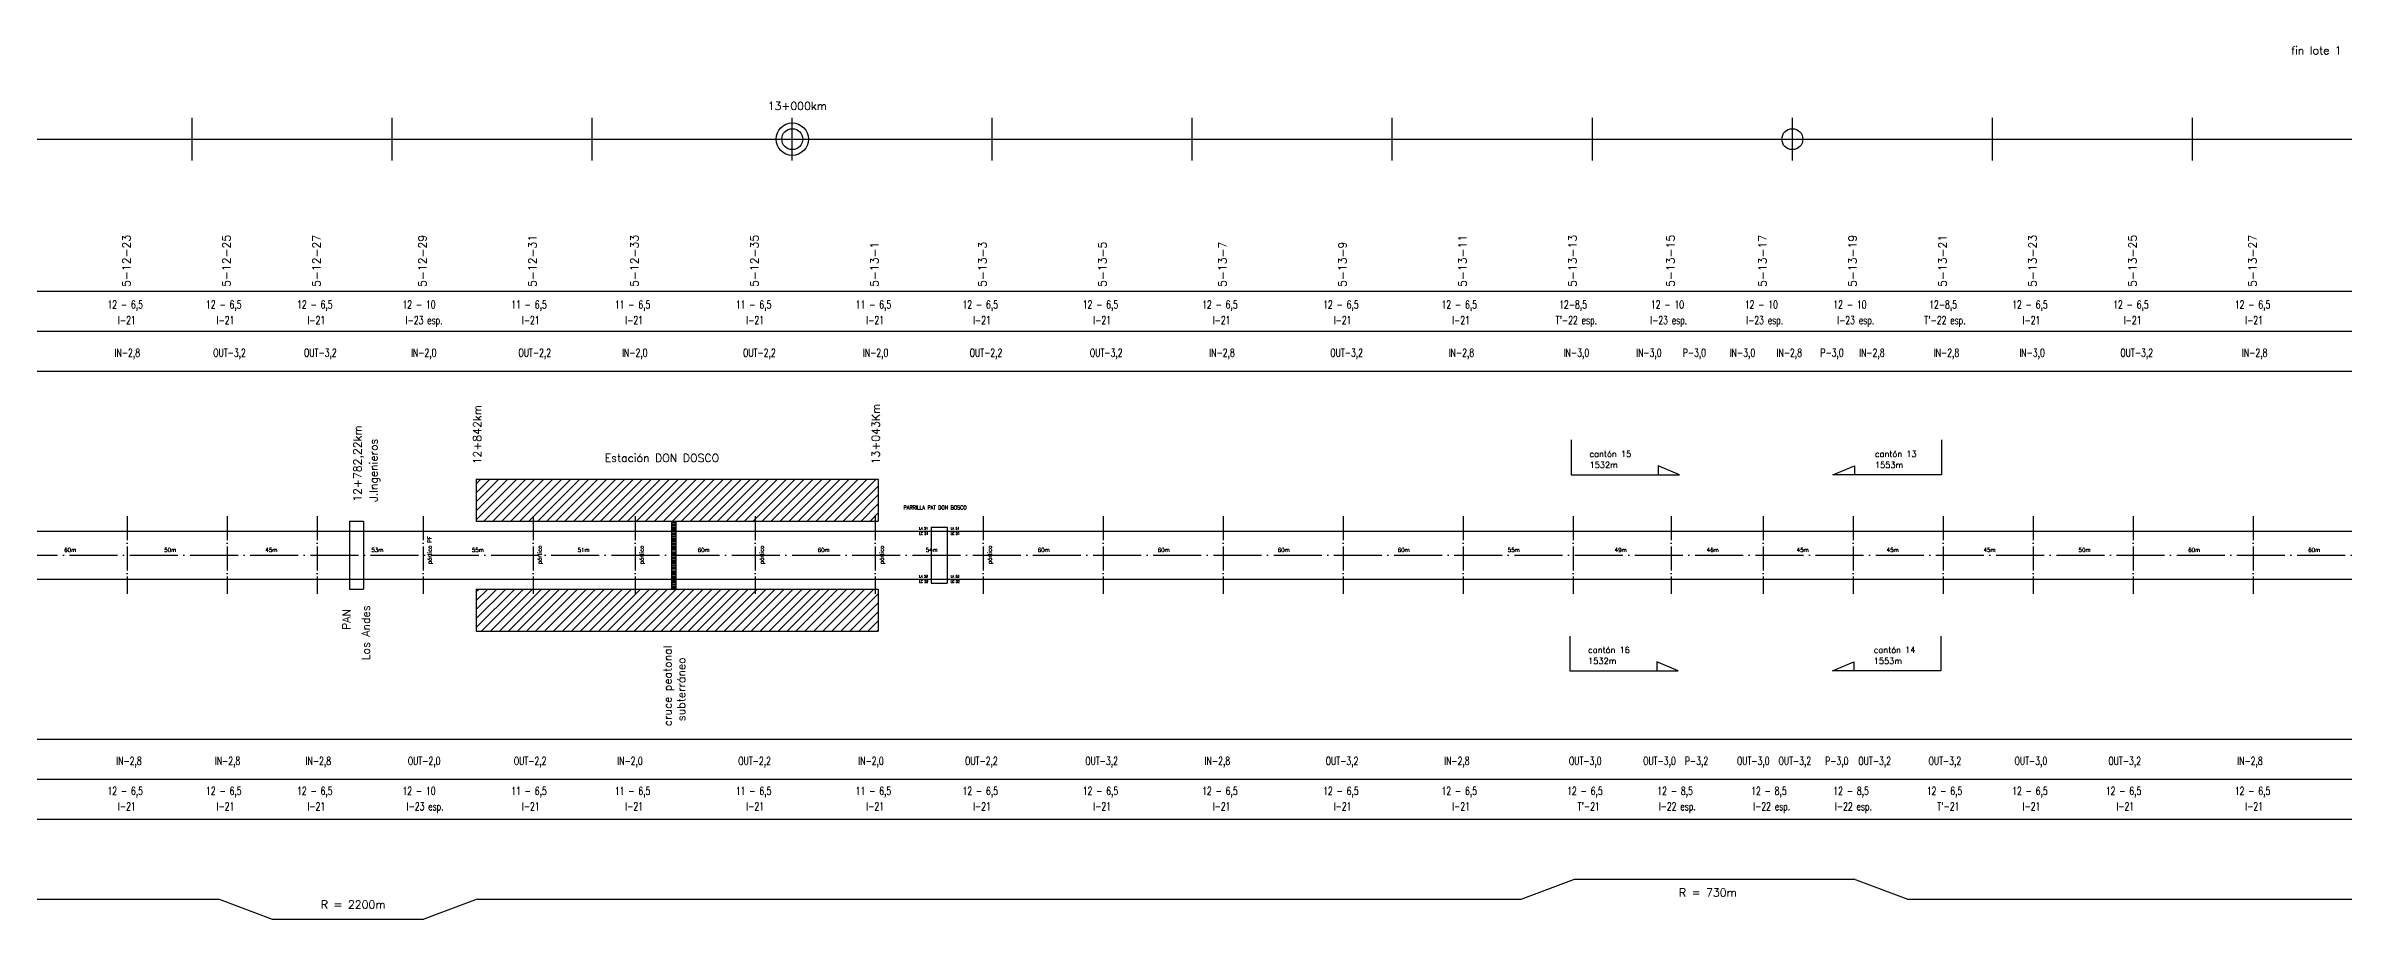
# Model space of a CAD drawing. Header units: millimetres. Extents: x 56 to 21898, y 145 to 1565.
# Drawn here: x 8695 to 9844, y 145 to 582 of the extents above; entities that cross this region are included whole.
import ezdxf

# ---------------------------------------------------------------- set-up
doc = ezdxf.new("R2010")
doc.units = ezdxf.units.MM
doc.linetypes.add('ACAD_ISO04W100', pattern=[30, 24, -3, 0, -3])
for name, color, linetype in [('catenaria via ascendente', 7, 'Continuous'), ('catenaria vía descendente', 7, 'Continuous'), ('Eje de entrevías', 1, 'Continuous'), ('longitud vano', 7, 'Continuous'), ('Nº de poste', 6, 'Continuous'), ('progresivas', 4, 'Continuous'), ('TEXTOS', 3, 'Continuous')]:
    doc.layers.add(name, color=color, linetype=linetype)
doc.styles.add('STYLE1', font='romans.shx')
doc.linetypes.add('ZIGZAG', pattern='A,0.00254,-5.08,[131,ltypeshp.shx,S=5.08,R=0,X=-5.08,Y=0],-10.16,[131,ltypeshp.shx,S=5.08,R=180,X=5.08,Y=0],-5.08', length=20.32254)
pattern_1 = [(45, (-171.9055, -722.557), (-2.245064, 2.245064), [])]

msp = doc.modelspace()

# ---------------------------------------------------------------- hatches: boundary and pattern name
h = msp.add_hatch()
h.set_pattern_fill('ANSI31', color=8, style=0)
h.set_pattern_definition(pattern_1)
h.paths.add_polyline_path([(9111.2, 365), (8910.2, 365), (8910.2, 344), (9111.2, 344)])
h = msp.add_hatch()
h.set_pattern_fill('CLAY', color=256, scale=0.5, style=0)
h.set_pattern_definition([(0, (-171.9055, -722.5569), (0, 2.38125), []), (0, (-171.9055, -722.16), (0, 2.38125), []), (0, (-171.9055, -721.763), (0, 2.38125), []), (0, (-171.9055, -720.9694), (0, 2.38125), [2.38125, -1.5875])])
h.paths.add_polyline_path([(9010, 344), (9010, 310), (9008, 310), (9008, 344)])
h = msp.add_hatch()
h.set_pattern_fill('ANSI31', color=8, style=0)
h.set_pattern_definition(pattern_1)
h.paths.add_polyline_path([(9111.2, 310), (8910.2, 310), (8910.2, 289), (9111.2, 289)])

# ---------------------------------------------------------------- linework, layer by layer
for p, q in [((8768.2, 524.4), (8768.2, 545.6)), ((8868.2, 524.4), (8868.2, 545.6)), ((8968.2, 524.4), (8968.2, 545.6)), ((9068.2, 524.4), (9068.2, 545.6)), ((9168.2, 524.4), (9168.2, 545.6)), ((9268.2, 524.4), (9268.2, 545.6)), ((9368.2, 524.4), (9368.2, 545.6)), ((9468.2, 524.4), (9468.2, 545.6)), ((9568.2, 524.4), (9568.2, 545.6)), ((9668.2, 524.4), (9668.2, 545.6)), ((9768.2, 524.4), (9768.2, 545.6)), ((68.2, 535), (21897.6, 535)), ((68.2, 459), (21897.6, 459)), ((68.2, 439), (21897.6, 439)), ((68.2, 419), (21897.6, 419)), ((9457.6, 384.6), (9457.6, 367.1)), ((9642.7, 384.6), (9642.7, 367.1)), ((9511.8, 367.1), (9501.1, 371.7)), ((9501.1, 371.7), (9501.1, 367.1)), ((9588.5, 367.1), (9599.2, 371.7)), ((9599.2, 371.7), (9599.2, 367.1)), ((8910.2, 365), (8910.2, 344)), ((9111.2, 365), (9111.2, 344)), ((9457.6, 367.1), (9511.8, 367.1)), ((9642.7, 367.1), (9588.5, 367.1)), ((8785.6, 346.5), (8785.6, 346.5)), ((8785.6, 346.5), (8785.6, 346.5)), ((8846.9, 344), (8853.9, 344)), ((8846.9, 344), (8846.9, 310)), ((8853.9, 344), (8853.9, 310)), ((8846.9, 310), (8853.9, 310)), ((8910.2, 310), (8910.2, 289)), ((9111.2, 310), (9111.2, 289)), ((9456.9, 286.5), (9456.9, 269.1)), ((9642.5, 286.5), (9642.5, 269.1)), ((9456.9, 269.1), (9511.1, 269.1)), ((9511.1, 269.1), (9500.4, 273.7)), ((9500.4, 273.7), (9500.4, 269.1)), ((9588.3, 269.1), (9599, 273.7)), ((9642.5, 269.1), (9588.3, 269.1)), ((9599, 273.7), (9599, 269.1)), ((68.2, 235), (21897.6, 235)), ((68.2, 215), (21897.6, 215)), ((68.2, 195), (21897.6, 195)), ((9432.7, 155), (9459.3, 165)), ((9459.3, 165), (9599, 165)), ((9625.6, 155), (9599, 165)), ((8179.6, 155), (8781.6, 155)), ((8781.6, 155), (8808.2, 145)), ((8910.6, 155), (8884, 145)), ((8910.6, 155), (9432.7, 155)), ((9625.6, 155), (9961.1, 155)), ((8808.2, 145), (8884, 145))]:
    msp.add_line(p, q)
at = {"linetype": 'ACAD_ISO04W100', "ltscale": 0.5}
for p, q in [((8735.6, 346.5), (8735.6, 307.6)), ((8785.6, 346.5), (8785.6, 307.6)), ((8830.6, 346.5), (8830.6, 307.6)), ((8883.6, 346.5), (8883.6, 307.6)), ((8938.6, 346.5), (8938.6, 307.6)), ((8989.6, 346.5), (8989.6, 307.6)), ((9049.6, 346.5), (9049.6, 307.6)), ((9109.6, 346.5), (9109.6, 307.6)), ((9163.6, 346.5), (9163.6, 307.6)), ((9223.6, 346.5), (9223.6, 307.6)), ((9283.6, 346.5), (9283.6, 307.6)), ((9343.6, 346.5), (9343.6, 307.6)), ((9403.6, 346.5), (9403.6, 307.6)), ((9458.6, 346.5), (9458.6, 307.6)), ((9507.6, 346.5), (9507.6, 307.6)), ((9553.6, 346.5), (9553.6, 307.6)), ((9598.6, 346.5), (9598.6, 307.6)), ((9643.6, 346.5), (9643.6, 307.6)), ((9688.6, 346.5), (9688.6, 307.6)), ((9738.6, 346.5), (9738.6, 307.6)), ((9798.6, 346.5), (9798.6, 307.6))]:
    msp.add_line(p, q, dxfattribs=at)
msp.add_lwpolyline([(9010, 344), (9010, 310), (9008, 310), (9008, 344)], close=True)
for centre, radius in [((9068.2, 535), 8.09), ((9068.2, 535), 5.24), ((9568.2, 535), 5.24)]:
    msp.add_circle(centre, radius)
at = {"layer": 'catenaria via ascendente'}
for p, q in [((8910.2, 365), (9111.2, 365)), ((68.2, 339), (21897.6, 339)), ((8910.2, 344), (9111.2, 344))]:
    msp.add_line(p, q, dxfattribs=at)
at = {"layer": 'catenaria via ascendente', "color": 5, "linetype": 'ZIGZAG', "ltscale": 0.1}
for p, q in [((9137.6, 341), (9137.6, 313)), ((9145.6, 341), (9145.6, 313))]:
    msp.add_line(p, q, dxfattribs=at)
at = {"layer": 'catenaria vía descendente', "color": 5}
for p, q in [((9137.6, 341), (9145.6, 341)), ((9137.6, 313), (9145.6, 313))]:
    msp.add_line(p, q, dxfattribs=at)
at = {"layer": 'catenaria vía descendente'}
for p, q in [((68.2, 315), (21897.6, 315)), ((8910.2, 310), (9111.2, 310)), ((8910.2, 289), (9111.2, 289))]:
    msp.add_line(p, q, dxfattribs=at)
at = {"layer": 'Eje de entrevías', "linetype": 'ACAD_ISO04W100'}
msp.add_line((68.2, 327), (21897.6, 327), dxfattribs=at)

# ---------------------------------------------------------------- texts
at = {"layer": 'longitud vano', "linetype": 'Continuous', "style": 'STYLE1', "width": 0.8}
for s, height, p in [('PARRILLA PAT DON BOSCO', 2, (9123.8, 349.8)), ('LA 51', 1.25, (9131.7, 339.8)), ('LC 51', 1.25, (9131.7, 337.2)), ('LA 51', 1.25, (9147.4, 339.8)), ('LC 51', 1.25, (9147.4, 337.2)), ('LA 52', 1.25, (9131.7, 315.8)), ('LC 52', 1.25, (9131.7, 313.2)), ('LA 52', 1.25, (9147.4, 315.8)), ('LC 52', 1.25, (9147.4, 313.2))]:
    msp.add_text(s, height=height, dxfattribs=at).set_placement(p)
at = {"layer": 'longitud vano', "linetype": 'Continuous', "style": 'STYLE1'}
for s, p in [('60m', (8704.2, 328.6)), ('50m', (8754.2, 328.6)), ('45m', (8804.8, 328.6)), ('53m', (8857.8, 328.6)), ('55m', (8908, 328.6)), ('51m', (8960.9, 328.6)), ('60m', (9020.9, 328.6)), ('60m', (9080.9, 328.6)), ('54m', (9134.9, 328.6)), ('60m', (9190.9, 328.6)), ('60m', (9250.9, 328.6)), ('60m', (9310.9, 328.6)), ('60m', (9370.9, 328.6)), ('55m', (9425.9, 328.6)), ('49m', (9479.4, 328.6)), ('46m', (9525.4, 328.6)), ('45m', (9570.4, 328.6)), ('45m', (9615.4, 328.6)), ('45m', (9663.8, 328.6)), ('50m', (9711.3, 328.6)), ('60m', (9766.1, 328.6)), ('60m', (9826.1, 328.6))]:
    msp.add_text(s, height=2, dxfattribs=at).set_placement(p)
at = {"layer": 'Nº de poste', "linetype": 'Continuous', "style": 'STYLE1'}
for s, p in [('5-12-23', (8737.3, 461.1)), ('5-12-25', (8787.3, 461.1)), ('5-12-27', (8832.3, 461.1)), ('5-12-29', (8885.3, 461.1)), ('5-12-31', (8940.3, 461.1)), ('5-12-33', (8991.3, 461.1)), ('5-12-35', (9051.3, 461.1)), ('5-13-3', (9165.3, 461.1)), ('5-13-5', (9225.3, 461.1)), ('5-13-7', (9285.3, 461.1)), ('5-13-9', (9345.3, 461.1)), ('5-13-11', (9405.3, 461.1)), ('5-13-13', (9460.3, 461.1)), ('5-13-15', (9509.3, 461.1)), ('5-13-17', (9555.3, 461.1)), ('5-13-19', (9600.3, 461.1)), ('5-13-21', (9645.3, 461.1)), ('5-13-23', (9690.3, 461.1)), ('5-13-25', (9740.3, 461.1)), ('5-13-27', (9800.3, 461.1)), ('5-13-1', (9111.3, 461.1))]:
    msp.add_text(s, height=4, rotation=90, dxfattribs=at).set_placement(p)
at = {"layer": 'progresivas', "linetype": 'Continuous', "style": 'STYLE1'}
msp.add_text('13+000km', height=4, dxfattribs=at).set_placement((9055.9, 549.6))
for s, p in [('13+043Km', (9111.9, 372.4)), ('12+782,22km', (8852.8, 353.7)), ('12+842km', (8912.7, 372.4)), ('J.Ingenieros', (8860.9, 353.7))]:
    msp.add_text(s, height=4, rotation=90, dxfattribs=at).set_placement(p)
at = {"layer": 'TEXTOS', "linetype": 'Continuous', "style": 'STYLE1'}
for s, height, p in [('fin lote 1', 4, (9817.5, 577.4)), ('cantón 15', 3, (9466.8, 376.1)), ('cantón 13', 3, (9609.5, 376.1)), ('Estación DON DOSCO', 4, (8974.4, 373.6)), ('1532m', 3, (9466.8, 370.6)), ('1553m', 3, (9609.5, 370.6)), ('cantón 16', 3, (9466.1, 278.1)), ('cantón 14', 3, (9608.9, 278.1)), ('1532m', 3, (9466.1, 272.6)), ('1553m', 3, (9608.9, 272.6)), ('R = 2200m', 4, (8832.5, 150.3)), ('R = 730m', 4, (9511.5, 156.3))]:
    msp.add_text(s, height=height, dxfattribs=at).set_placement(p)
at = {"layer": 'TEXTOS', "linetype": 'Continuous', "style": 'STYLE1', "width": 0.7}
for s, p in [('12 - 6,5', (8725.8, 450.3)), ('12 - 6,5', (8775.1, 450.3)), ('12 - 6,5', (8820.6, 450.3)), ('12 - 10', (8873.3, 450.3)), ('11 - 6,5', (8927.7, 450.3)), ('11 - 6,5', (8979.5, 450.3)), ('11 - 6,5', (9040, 450.3)), ('11 - 6,5', (9099.9, 450.3)), ('12 - 6,5', (9153.3, 450.3)), ('12 - 6,5', (9213.4, 450.3)), ('12 - 6,5', (9273.1, 450.3)), ('12 - 6,5', (9333.6, 450.3)), ('12 - 6,5', (9392.8, 450.3)), ('12-8,5', (9451.6, 450.3)), ('12 - 10', (9497.5, 450.3)), ('12 - 10', (9544.4, 450.3)), ('12 - 10', (9588.7, 450.3)), ('12-8,5', (9636.6, 450.3)), ('12 - 6,5', (9678.1, 450.3)), ('12 - 6,5', (9728.6, 450.3)), ('12 - 6,5', (9789.4, 450.3)), ('I-21', (8731.1, 442.5)), ('I-21', (8780.4, 442.5)), ('I-21', (8825.8, 442.5)), ('I-23 esp.', (8874.9, 442.5)), ('I-21', (8933, 442.5)), ('I-21', (8984.7, 442.5)), ('I-21', (9045.2, 442.5)), ('I-21', (9105.2, 442.5)), ('I-21', (9158.6, 442.5)), ('I-21', (9218.7, 442.5)), ('I-21', (9278.4, 442.5)), ('I-21', (9338.9, 442.5)), ('I-21', (9398.1, 442.5)), ("T'-22 esp.", (9449.9, 442.5)), ('I-23 esp.', (9497.1, 442.5)), ('I-23 esp.', (9545.1, 442.5)), ('I-23 esp.', (9590.6, 442.5)), ("T'-22 esp.", (9634.2, 442.5)), ('I-21', (9683.3, 442.5)), ('I-21', (9733.9, 442.5)), ('I-21', (9794.6, 442.5)), ('IN-2,8', (8729.4, 426.2)), ('OUT-3,2', (8778.7, 426.2)), ('OUT-3,2', (8824.1, 426.2)), ('IN-2,0', (8877.6, 426.2)), ('OUT-2,2', (8931.3, 426.2)), ('IN-2,0', (8983.1, 426.2)), ('OUT-2,2', (9043.6, 426.2)), ('IN-2,0', (9103.5, 426.2)), ('OUT-2,2', (9156.9, 426.2)), ('OUT-3,2', (9217, 426.2)), ('IN-2,8', (9276.7, 426.2)), ('OUT-3,2', (9337.2, 426.2)), ('IN-2,8', (9396.4, 426.2)), ('IN-3,0', (9453.9, 426.2)), ('IN-3,0', (9490.1, 426.2)), ('P-3,0', (9513.4, 426.2)), ('IN-3,0', (9536.9, 426.2)), ('IN-2,8', (9560.3, 426.2)), ('P-3,0', (9582.2, 426.2)), ('IN-2,8', (9601.6, 426.2)), ('IN-2,8', (9638.9, 426.2)), ('IN-3,0', (9681.7, 426.2)), ('OUT-3,2', (9732.2, 426.2)), ('IN-2,8', (9793, 426.2)), ('IN-2,8', (8730.2, 222.1)), ('IN-2,8', (8779.5, 222.1)), ('IN-2,8', (8824.9, 222.1)), ('OUT-2,0', (8876, 222.1)), ('OUT-2,2', (8929, 222.1)), ('IN-2,0', (8980.7, 222.1)), ('OUT-2,2', (9041.2, 222.1)), ('IN-2,0', (9101.2, 222.1)), ('OUT-2,2', (9154.6, 222.1)), ('OUT-3,2', (9214.7, 222.1)), ('IN-2,8', (9274.4, 222.1)), ('OUT-3,2', (9334.9, 222.1)), ('IN-2,8', (9394.1, 222.1)), ('OUT-3,0', (9456.5, 222.1)), ('OUT-3,0', (9493.6, 222.1)), ('P-3,2', (9514.5, 222.1)), ('OUT-3,0', (9540.5, 222.1)), ('OUT-3,2', (9561.3, 222.1)), ('P-3,0', (9584.6, 222.1)), ('OUT-3,2', (9601.2, 222.1)), ('OUT-3,2', (9636.3, 222.1)), ('OUT-3,0', (9679.3, 222.1)), ('OUT-3,2', (9726.2, 222.1)), ('IN-2,8', (9790.6, 222.1)), ('12 - 6,5', (8725.8, 207.1)), ('12 - 6,5', (8775.1, 207.1)), ('12 - 6,5', (8820.6, 207.1)), ('12 - 10', (8873.3, 207.1)), ('11 - 6,5', (8927.7, 207.1)), ('11 - 6,5', (8979.5, 207.1)), ('11 - 6,5', (9040, 207.1)), ('11 - 6,5', (9099.9, 207.1)), ('12 - 6,5', (9153.3, 207.1)), ('12 - 6,5', (9213.4, 207.1)), ('12 - 6,5', (9273.1, 207.1)), ('12 - 6,5', (9333.6, 207.1)), ('12 - 6,5', (9392.8, 207.1)), ('12 - 6,5', (9455.6, 207.1)), ('12 - 8,5', (9500.7, 207.1)), ('12 - 8,5', (9547.6, 207.1)), ('12 - 8,5', (9588.7, 207.1)), ('12 - 6,5', (9635.4, 207.1)), ('12 - 6,5', (9678.1, 207.1)), ('12 - 6,5', (9724.9, 207.1)), ('12 - 6,5', (9789.4, 207.1)), ('I-21', (8731.1, 199.4)), ('I-21', (8780.4, 199.4)), ('I-21', (8825.8, 199.4)), ('I-23 esp.', (8875.4, 199.4)), ('I-21', (8933, 199.4)), ('I-21', (8984.7, 199.4)), ('I-21', (9045.2, 199.4)), ('I-21', (9105.2, 199.4)), ('I-21', (9158.6, 199.4)), ('I-21', (9218.7, 199.4)), ('I-21', (9278.4, 199.4)), ('I-21', (9338.9, 199.4)), ('I-21', (9398.1, 199.4)), ("T'-21", (9460.9, 199.4)), ('I-22 esp.', (9501.4, 199.4)), ('I-22 esp.', (9548.6, 199.4)), ('I-22 esp.', (9589.5, 199.4)), ("T'-21", (9640.7, 199.4)), ('I-21', (9683.3, 199.4)), ('I-21', (9730.2, 199.4)), ('I-21', (9794.6, 199.4))]:
    msp.add_text(s, height=4, dxfattribs=at).set_placement(p)
at = {"layer": 'TEXTOS', "color": 6, "linetype": 'Continuous', "style": 'STYLE1'}
for s, p in [('pórtico PF', (8887.9, 322.5)), ('pórtico', (8942.9, 322.5)), ('pórtico', (8993.9, 322.5)), ('pórtico', (9053.9, 322.5)), ('pórtico', (9113.9, 322.5)), ('pórtico', (9167.9, 322.5))]:
    msp.add_text(s, height=2, rotation=90, dxfattribs=at).set_placement(p)
at = {"layer": 'TEXTOS', "linetype": 'Continuous', "style": 'STYLE1'}
for s, p in [('PAN', (8847.3, 289.6)), ('Los Andes', (8857, 274.4)), ('cruce peatonal', (9007.9, 241.5)), ('subterráneo', (9014.7, 244))]:
    msp.add_text(s, height=4, rotation=90, dxfattribs=at).set_placement(p)

doc.saveas('drawing.dxf')
